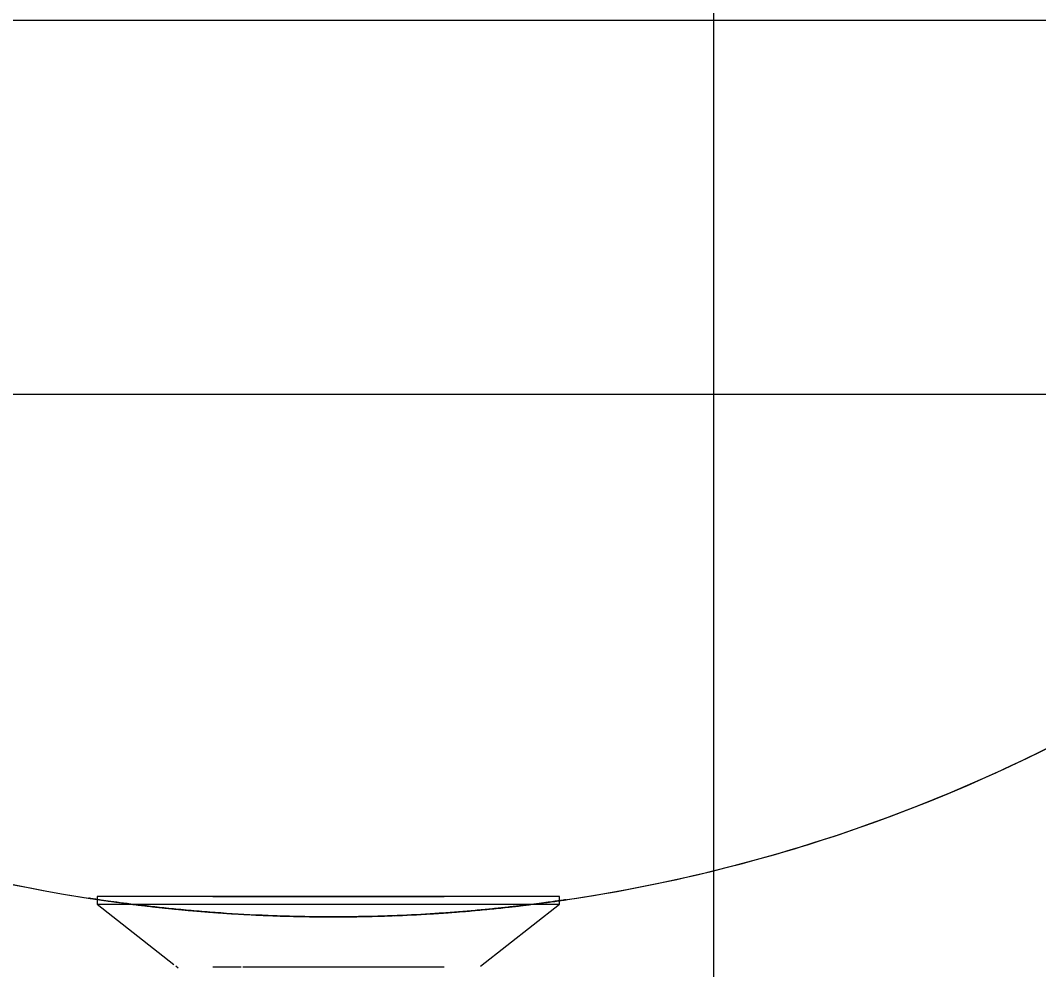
# Model space of a CAD drawing. Header units: metres. Extents: x -24.8 to 3.4, y -2.1 to 25.8.
# Drawn here: x -5.2132 to -5.081, y 0.6768 to 0.8 of the extents above; entities that cross this region are included whole.
import ezdxf

# ---------------------------------------------------------------- set-up
doc = ezdxf.new("R2010")
doc.units = ezdxf.units.M
for name, color, linetype, lineweight in [('A-ANNO-DIMS', 7, 'Continuous', 5), ('A-ANNO-DIMS-25', 7, 'Continuous', 5), ('P-SANR-FIXT', 7, 'Continuous', 5)]:
    doc.layers.add(name, color=color, linetype=linetype, lineweight=lineweight)
doc.styles.add('Century Gothic_4', font='GOTHIC.TTF', dxfattribs={"height": 0.025})
doc.dimstyles.new('Setores_1_mm_1', dxfattribs={"dimscale": 0.3048, "dimtxt": 0.02610420674293815, "dimasz": 0.2604166666666666, "dimexe": 0.1968503937007874, "dimexo": 0.1230314960629921, "dimgap": 0.1435367454068242, "dimtad": 1, "dimrnd": 0.01, "dimzin": 0, "dimdsep": 46, "dimtxsty": 'Century Gothic_4', "dimblk1": 'OBLIQUE', "dimblk2": 'OBLIQUE', "dimsah": 1, "dimcen": 0.09, "dimazin": 0, "dimtfac": 1, "dimtdec": 4, "dimtix": 1, "dimtmove": 0, "dimatfit": 3, "dimfxl": 1, "dimtvp": 1, "dimtolj": 1, "dimtzin": 0, "dimarcsym": 2})

# ---------------------------------------------------------------- blocks, each defined once
blk = doc.blocks.new('USO_ESG_Cuba lavatório retângular - Uso geral-3263039-BB')
at = {"layer": 'P-SANR-FIXT'}
for p, q in [((-11.32704993542374, 0.8), (-11.67320708153574, 0.8)), ((-11.67320708153574, 0.7514807692307687), (-11.32704993542374, 0.7514807692307687))]:
    blk.add_line(p, q, dxfattribs=at)
at = {"layer": 'P-SANR-FIXT', "color": 253, "true_color": 0xa6a6a6}
for p, q in [((-11.53009993542374, 0.6863124999999989), (-11.53009993542374, 0.6853124999999991)), ((-11.47009993542374, 0.6863124999999993), (-11.53009993542374, 0.6863124999999999)), ((-11.47009993542374, 0.6853124999999991), (-11.47009993542374, 0.6863124999999989)), ((-11.53009993542374, 0.6853124999999991), (-11.52014937658232, 0.6774942037674911)), ((-11.53009993542374, 0.6853124999999999), (-11.47009993542374, 0.6853124999999993)), ((-11.48035621584251, 0.6772539939567261), (-11.47009993542374, 0.6853124999999991)), ((-11.51990635283225, 0.6773032565352909), (-11.51960062245392, 0.6770630398094664))]:
    blk.add_line(p, q, dxfattribs=at)
at = {"layer": 'P-SANR-FIXT', "color": 254, "true_color": 0xdfdfdf}
for p, q in [((-11.51525010481071, 0.6863124999999998), (-11.53009993542375, 0.6863124999999999)), ((-11.51509993542374, 0.6863124999999998), (-11.48509993542375, 0.6863124999999995)), ((-11.51509993542374, 0.6863124999999998), (-11.49435968393827, 0.6863124999999997)), ((-11.49435968393827, 0.6863124999999997), (-11.48509993542375, 0.6863124999999995)), ((-11.48246637785497, 0.6863124999999995), (-11.48494976603678, 0.6863124999999995)), ((-11.47009993542374, 0.6863124999999993), (-11.48246637785497, 0.6863124999999995)), ((-11.51143220228085, 0.6771275392750105), (-11.51509993542374, 0.6771275392750105)), ((-11.51143220228086, 0.6771275392750105), (-11.51509993542374, 0.6771275392750105)), ((-11.51070653714154, 0.6771275392750105), (-11.5111981206278, 0.6771275392750105)), ((-11.48509993542375, 0.6771275392750102), (-11.5111981206278, 0.6771275392750105)), ((-11.48624174243608, 0.6771275392750102), (-11.51070653714154, 0.6771275392750105)), ((-11.48509993542375, 0.6771275392750102), (-11.48624174243608, 0.6771275392750102))]:
    blk.add_line(p, q, dxfattribs=at)
at = {"layer": 'P-SANR-FIXT', "color": 7, "true_color": 0xf3f3f3}
for p, q in [((-11.48494976603678, 0.6863124999999995), (-11.51525010481071, 0.6863124999999998)), ((-11.53009993542375, 0.6853124999999999), (-11.5152006240039, 0.6853124999999998)), ((-11.48494976603678, 0.6853124999999994), (-11.4758294255925, 0.6853124999999994)), ((-11.4758294255925, 0.6853124999999994), (-11.47156823993489, 0.6853124999999993)), ((-11.47156823993489, 0.6853124999999993), (-11.47009993542374, 0.6853124999999993))]:
    blk.add_line(p, q, dxfattribs=at)
at = {"layer": 'P-SANR-FIXT', "color": 7, "true_color": 0xfafafa}
for p, q in [((-11.5152006240039, 0.6853124999999998), (-11.51470248975149, 0.6853124999999998)), ((-11.51463010626554, 0.6853124999999998), (-11.51412588373175, 0.6853124999999998)), ((-11.51394924105454, 0.6853124999999998), (-11.51248112043063, 0.6853124999999998)), ((-11.51229915061313, 0.6853124999999998), (-11.51079019033535, 0.6853124999999998)), ((-11.51051072302661, 0.6853124999999998), (-11.509370445255, 0.6853124999999998)), ((-11.509370445255, 0.6853124999999998), (-11.50830353257357, 0.6853124999999998)), ((-11.50804415354327, 0.6853124999999998), (-11.49430089689365, 0.6853124999999997)), ((-11.49403689670277, 0.6853124999999997), (-11.49189633827393, 0.6853124999999997)), ((-11.49163762037239, 0.6853124999999997), (-11.48940968051214, 0.6853124999999994)), ((-11.48922353472518, 0.6853124999999994), (-11.48771875041687, 0.6853124999999994)), ((-11.48753732800406, 0.6853124999999994), (-11.48607398711574, 0.6853124999999994)), ((-11.48601210516903, 0.6853124999999994), (-11.4854174179122, 0.6853124999999994)), ((-11.48535637318237, 0.6853124999999994), (-11.48494976603678, 0.6853124999999994))]:
    blk.add_line(p, q, dxfattribs=at)
at = {"layer": 'P-SANR-FIXT', "color": 253, "true_color": 0xa6a6a6}
for centre, radius, start, end in [((-11.4995601433486, 0.8911496555965603), 0.2074834206650533, 222.9372360776386, 316.8851896650926), ((-11.49956014334861, 0.8911496555965603), 0.2074834206650544, 222.9372360776383, 261.5238366663302), ((-11.49956014334861, 0.8911496555965603), 0.2074834206650589, 278.1726137351744, 316.8851896650909)]:
    blk.add_arc(centre, radius, start, end, dxfattribs=at)
at = {"layer": 'P-SANR-FIXT', "color": 254, "true_color": 0xdfdfdf}
for radius, start, end in [(0.2074834206650547, 261.5238366663302, 262.6109572083703), (0.207483420665057, 262.9665122600039, 263.1579103734444), (0.2074834206650542, 263.1684683194285, 265.0540727034797), (0.2074834206650538, 274.6359845247065, 276.5090641478028), (0.2074834206650523, 276.5262909930627, 276.958230372095), (0.2074834206650562, 277.1840611547765, 278.1726137351745), (0.207483420665055, 265.1291403909266, 265.6977277403836), (0.2074834206650546, 274.0033837726197, 274.5512066968923)]:
    blk.add_arc((-11.49956014334861, 0.8911496555965603), radius, start, end, dxfattribs=at)
at = {"layer": 'P-SANR-FIXT', "color": 7, "true_color": 0xf3f3f3}
for radius, start, end in [(0.2074834206650591, 262.6109572083705, 262.8159388452214), (0.2074834206650538, 265.7214723367268, 265.8504104156414), (0.2074834206650555, 265.8854470051131, 269.8251854663328), (0.207483420665057, 270.2737661729386, 272.2383082952813), (0.2074834206650575, 272.3280810412917, 273.6872685626323), (0.2074834206650537, 273.7184585598494, 273.8685262512215), (0.2074834206650573, 273.8990409015858, 274.0033837726197)]:
    blk.add_arc((-11.49956014334861, 0.8911496555965603), radius, start, end, dxfattribs=at)
at = {"layer": 'P-SANR-FIXT', "color": 7, "true_color": 0xfafafa}
for radius, start, end in [(0.207483420665058, 269.850555756502, 269.9770082145975), (0.2074834206650523, 270.1536197218142, 270.2737661729386)]:
    blk.add_arc((-11.49956014334861, 0.8911496555965603), radius, start, end, dxfattribs=at)
at = {"layer": 'P-SANR-FIXT', "color": 253, "true_color": 0xa6a6a6}
for points, knots in [([(-11.53122003997242, 0.686095953370432), (-11.5311535597552, 0.6860856889529545), (-11.5309331877464, 0.6860515001568652), (-11.53055282878247, 0.6859940496684593), (-11.53053748262988, 0.6859917333667012)], [0, 0, 0, 0, 0.05555555555555555, 0.05785151707001562, 0.05785151707001562, 0.05785151707001562, 0.05785151707001562]), ([(-11.4692491811859, 0.685892218645682), (-11.46930511475121, 0.6858839587735582), (-11.46960754210909, 0.685839047941737), (-11.47045471038557, 0.6857173635989524), (-11.47158148663059, 0.6855596515530068), (-11.47322892578628, 0.6853396610874954), (-11.47527801897171, 0.6850899121856521), (-11.47694104355799, 0.6849003949033403), (-11.47876182503187, 0.6847082974353083), (-11.48077108605881, 0.6845151660800097), (-11.48291441164732, 0.6843312093802236), (-11.48586185233609, 0.6841092816657754), (-11.48988094210553, 0.6838719255794594), (-11.4943354071502, 0.6837178398048469), (-11.49819918828671, 0.6836620813398805), (-11.50152206521735, 0.6836666469562748), (-11.50477996939563, 0.6837237835933966), (-11.50898823617996, 0.6838615298744322), (-11.51318422342828, 0.6840981286395491), (-11.51690807180439, 0.6843867594890634), (-11.51960357757704, 0.684630991171072), (-11.52209549470503, 0.6848893006973081), (-11.52500776776027, 0.6852239660325378), (-11.52821696263863, 0.6856467070575825), (-11.53051338997679, 0.6859864539655951), (-11.53113693970089, 0.6860831228485853), (-11.53122003997242, 0.6860959533704319)], [0, 0, 0, 0, 0.05555555555555555, 0.08333333333333333, 0.1111111111111111, 0.1666666666666667, 0.1944444444444444, 0.2222222222222222, 0.25, 0.2777777777777778, 0.3055555555555556, 0.3333333333333333, 0.3888888888888888, 0.4444444444444444, 0.4791666666666666, 0.5138888888888888, 0.548611111111111, 0.5833333333333333, 0.6527777777777777, 0.6875, 0.7222222222222222, 0.7569444444444444, 0.7916666666666667, 0.8611111111111112, 0.9305555555555556, 1, 1, 1, 1])]:
    blk.add_open_spline(points, degree=3, knots=knots, dxfattribs=at)
at = {"layer": 'P-SANR-FIXT', "color": 254, "true_color": 0xdfdfdf}
for points, knots in [([(-11.53034874707557, 0.6859633291211242), (-11.53022374793107, 0.6859445731443592), (-11.52997901697709, 0.685908052320897), (-11.52969507439021, 0.6858662467439394), (-11.52956278708786, 0.6858469139066948)], [0.06670887458439541, 0.06670887458439541, 0.06670887458439541, 0.06670887458439541, 0.08333333333333333, 0.09621117130689513, 0.09621117130689513, 0.09621117130689513, 0.09621117130689513]), ([(-11.5290687383771, 0.6857753322980594), (-11.52840968298177, 0.6856806538783908), (-11.52715988012294, 0.6855058503935608), (-11.52539719607969, 0.6852800746125263), (-11.52462614238635, 0.685185768258144), (-11.52439633712048, 0.6851580611451512)], [0.1111111111111111, 0.1111111111111111, 0.1111111111111111, 0.1111111111111111, 0.1666666666666667, 0.1944444444444444, 0.2059581620168099, 0.2059581620168099, 0.2059581620168099, 0.2059581620168099]), ([(-11.52432429997119, 0.6851493886640626), (-11.52402259288131, 0.6851131203717554), (-11.52314553566469, 0.6850096156047112), (-11.5216002816595, 0.6848371716332144), (-11.51959134402623, 0.6846318951710093), (-11.51816526071084, 0.6845008134259414), (-11.51743983718809, 0.6844380536021896)], [0.2071591206422598, 0.2071591206422598, 0.2071591206422598, 0.2071591206422598, 0.2222222222222222, 0.25, 0.2777777777777778, 0.3055555555555556, 0.3055555555555556, 0.3055555555555556, 0.3055555555555556]), ([(-11.48283335191494, 0.6843416241565056), (-11.48213869101048, 0.684397842174832), (-11.48056426694626, 0.6845331886840181), (-11.47826639987893, 0.6847574377700835), (-11.4768141864626, 0.6849154712809656), (-11.47611811608329, 0.6849947594418369)], [0.6956369997278742, 0.6956369997278742, 0.6956369997278742, 0.6956369997278742, 0.7222222222222222, 0.7569444444444444, 0.7916666666666667, 0.7916666666666667, 0.7916666666666667, 0.7916666666666667]), ([(-11.47591440941505, 0.6850180682695394), (-11.47460197501711, 0.6851689148561642), (-11.47298123865289, 0.6853727311930361), (-11.47178888788035, 0.6855327633269721), (-11.47150564003684, 0.685571376463174)], [0.7950684996980922, 0.7950684996980922, 0.7950684996980922, 0.7950684996980922, 0.8611111111111112, 0.8844426154178293, 0.8844426154178293, 0.8844426154178293, 0.8844426154178293]), ([(-11.47092854878698, 0.6856509669956399), (-11.47062619018737, 0.6856931534052818), (-11.47014816311199, 0.6857612561758009), (-11.46980450067366, 0.6858109569514983), (-11.46967590553238, 0.6858296539602128)], [0.9015104175099531, 0.9015104175099531, 0.9015104175099531, 0.9015104175099531, 0.9305555555555556, 0.9548575690139081, 0.9548575690139081, 0.9548575690139081, 0.9548575690139081])]:
    blk.add_open_spline(points, degree=3, knots=knots, dxfattribs=at)
at = {"layer": 'P-SANR-FIXT', "color": 253, "true_color": 0xa6a6a6}
blk.add_open_spline([(-11.46967590553238, 0.6858296539602128), (-11.46943703243242, 0.6858643847625386), (-11.46929463077391, 0.6858855069729506), (-11.4692491811859, 0.685892218645682)], degree=3, dxfattribs=at)
at = {"layer": 'P-SANR-FIXT', "color": 254, "true_color": 0xdfdfdf}
for points in [[(-11.51692857499677, 0.6843944605402015), (-11.51636819622288, 0.6843473802206806), (-11.51579977876382, 0.6843019301185941), (-11.51522079238881, 0.6842581044821849)], [(-11.48509279540888, 0.6841710836011211), (-11.48454475899342, 0.6842093854736748), (-11.4840068272511, 0.6842492548102248), (-11.48347431736194, 0.6842907276935103)]]:
    blk.add_open_spline(points, degree=3, dxfattribs=at)
at = {"layer": 'P-SANR-FIXT', "color": 7, "true_color": 0xf3f3f3}
for points in [[(-11.51501172840566, 0.684242385131802), (-11.51487500550991, 0.6842321741012904), (-11.51473768567394, 0.6842220540964583), (-11.51459974388709, 0.6842120275415633)], [(-11.49154040048521, 0.6838215179205721), (-11.4914173576796, 0.6838263118732342), (-11.49129440002892, 0.6838312121145304), (-11.49117155907866, 0.6838362156535934)], [(-11.49112360217277, 0.6838381745140584), (-11.48946573847578, 0.6839060816562103), (-11.48782988977271, 0.6839927422489187), (-11.48629365973272, 0.6840907985936734)], [(-11.48603735470985, 0.6841073233338688), (-11.48587594125538, 0.6841178341937736), (-11.4857155844296, 0.6841284731076174), (-11.48555617270679, 0.6841392409347442)], [(-11.48543149148105, 0.6841477021177275), (-11.48533574669876, 0.6841542297848836), (-11.48524033436826, 0.6841608043219913), (-11.48514523010372, 0.6841674259169521)]]:
    blk.add_open_spline(points, degree=3, dxfattribs=at)
for points, knots in [([(-11.51445542140832, 0.6842015878080575), (-11.51394431521185, 0.6841647956615932), (-11.51264331542651, 0.6840759134141903), (-11.51046209162666, 0.6839477822440456), (-11.50793550864865, 0.6838301931336247), (-11.50519602110281, 0.6837362011347787), (-11.50231720058489, 0.6836768909740728), (-11.50024434904837, 0.6836651747388878), (-11.49928166902778, 0.6836664326925915)], [0.3426334824292255, 0.3426334824292255, 0.3426334824292255, 0.3426334824292255, 0.361111111111111, 0.3888888888888888, 0.4166666666666666, 0.4444444444444444, 0.4791666666666666, 0.5095877465281244, 0.5095877465281244, 0.5095877465281244, 0.5095877465281244]), ([(-11.49887370540438, 0.6836673704399204), (-11.49777702348845, 0.6836709831013293), (-11.49560385389146, 0.6836958215865214), (-11.49329252123114, 0.6837573934227894), (-11.49203515920604, 0.6838027329187846), (-11.49183041689717, 0.6838104220294605)], [0.5138888888888888, 0.5138888888888888, 0.5138888888888888, 0.5138888888888888, 0.548611111111111, 0.5833333333333333, 0.5900936385849391, 0.5900936385849391, 0.5900936385849391, 0.5900936385849391])]:
    blk.add_open_spline(points, degree=3, knots=knots, dxfattribs=at)
blk = doc.blocks.new('DIMBLOCK42-BB')
at = {"layer": 'A-ANNO-DIMS-25'}
for p, q in [((-5.123183751955303, 0.8973182810976289), (-5.123183751955303, 0.957318281097629)), ((-5.573183800533601, 0.8973182810976289), (-5.573183800533601, 0.9159448818543111)), ((-5.573183800533597, 0.8973182810976289), (-5.123183751955303, 0.8973182810976289)), ((-5.573183800533601, 0.8973182810976289), (-5.573183800533601, 0.837318281097629)), ((-5.123183751955303, 0.8973182810976289), (-5.123183751955303, 0.6221))]:
    blk.add_line(p, q, dxfattribs=at)
at = {"layer": 'A-ANNO-DIMS-25', "lineweight": 25}
for p, q in [((-5.573183800533597, 0.8973182810976289), (-5.533496300533599, 0.9370057810976289)), ((-5.123183751955303, 0.8973182810976289), (-5.083496251955294, 0.9370057810976289)), ((-5.573183800533597, 0.8973182810976289), (-5.612871300533604, 0.857630781097629)), ((-5.123183751955303, 0.8973182810976289), (-5.162871251955304, 0.857630781097629))]:
    blk.add_line(p, q, dxfattribs=at)
at = {"layer": 'A-ANNO-DIMS-25', "color": 0, "insert": (-5.403292657146205, 0.9731122733933425), "char_height": 0.025, "width": 0.1322613141642199, "attachment_point": 1, "line_spacing_factor": 0.9845015114479526, "style": 'Century Gothic_4'}
blk.add_mtext('0,45 m', dxfattribs=at)
blk = doc.blocks.new('_Oblique')
at = {"color": 0, "linetype": 'ByBlock', "lineweight": -2}
blk.add_line((-0.5, -0.5), (0.5, 0.5), dxfattribs=at)
blk = doc.blocks.new('DIMBLOCK43-BB')
at = {"layer": 'A-ANNO-DIMS-25'}
for p, q in [((-5.123183751955303, 0.8973182810976289), (-5.123183751955303, 0.957318281097629)), ((-4.662158529146964, 0.8973182810976289), (-4.662158529146961, 0.957318281097629)), ((-5.123183751955303, 0.8973182810976289), (-4.662158529146962, 0.8973182810976289)), ((-5.123183751955303, 0.8973182810976289), (-5.123183751955303, 0.6221)), ((-4.662158529146964, 0.8973182810976289), (-4.662158529146962, 0.8385817240639784))]:
    blk.add_line(p, q, dxfattribs=at)
at = {"layer": 'A-ANNO-DIMS-25', "lineweight": 25}
for p, q in [((-5.123183751955303, 0.8973182810976289), (-5.083496251955294, 0.9370057810976289)), ((-4.662158529146962, 0.8973182810976289), (-4.622471029146958, 0.9370057810976289)), ((-5.123183751955303, 0.8973182810976289), (-5.162871251955304, 0.857630781097629)), ((-4.662158529146962, 0.8973182810976289), (-4.70184602914696, 0.857630781097629))]:
    blk.add_line(p, q, dxfattribs=at)
at = {"layer": 'A-ANNO-DIMS-25', "color": 0, "insert": (-4.947780021452884, 0.9731122733933425), "char_height": 0.025, "width": 0.1322613141642199, "attachment_point": 1, "line_spacing_factor": 0.9845015114479526, "style": 'Century Gothic_4'}
blk.add_mtext('0,46 m', dxfattribs=at)

msp = doc.modelspace()

# ---------------------------------------------------------------- block references
at = {"layer": 'P-SANR-FIXT', "color": 253, "true_color": 0xa6a6a6}
msp.add_blockref('USO_ESG_Cuba lavatório retângular - Uso geral-3263039-BB', (6.326916183468452, 0), dxfattribs=at)

# ---------------------------------------------------------------- dimensions: what is measured, and where the dimension line sits
at = {"layer": 'A-ANNO-DIMS'}
for base, p1, p2, override, picture, middle in [((-5.123183751955303, 0.8973182810976289), (-5.573183800533601, 0.9534448818543112), (-5.123183751955303, 0.5846000000000001), {"dimpost": '<>', "dimfxl": 0.5818475664558469}, 'DIMBLOCK42-BB', (-5.348183776244452, 0.9541971051239818)), ((-4.662158529146962, 0.8973182810976289), (-5.123183751955303, 0.5846000000000001), (-4.662158529146962, 0.8010817240639784), {"dimpost": '<>', "dimfxl": 0.5093216988497467}, 'DIMBLOCK43-BB', (-4.892671140551133, 0.9541971051239818))]:
    dim = msp.add_linear_dim(base=base, p1=p1, p2=p2, dimstyle='Setores_1_mm_1', override=override, dxfattribs=at)
    dim.commit()
    dim.dimension.update_dxf_attribs({"geometry": picture, "text_midpoint": middle})

doc.saveas('drawing.dxf')
